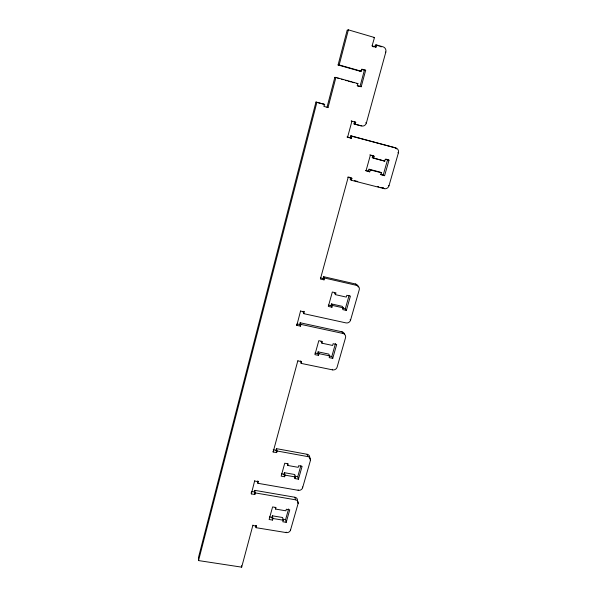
<?xml version="1.0" encoding="UTF-8"?>
<svg xmlns="http://www.w3.org/2000/svg" width="597" height="597" viewBox="0 0 597 597"><rect width="100%" height="100%" fill="white"/><g stroke="black" fill="none" stroke-linecap="round" stroke-linejoin="round"><path stroke-width="0.9" d="M357.215 85.632L357.916 83.587L335.917 77.423L328.029 107.527L323.887 106.4L324.678 104.43L315.947 102.072L198.435 557.658L198.547 560.576L241.673 567.15L252.949 525.054M198.547 560.576L316.888 102.303M323.522 104.811L323.693 104.176L315.947 102.072M335.917 77.423L334.842 77.356L327.022 107.259L328.029 107.527M359.021 86.326L361.222 86.722L365.67 70.245L361.797 69.148L361.245 71.215L359.991 71.192L338.081 64.976L347.193 30.111L348.372 29.85L374.498 37.514L372.058 45.947M338.081 64.976L339.178 64.954L348.372 29.85M359.991 71.192L360.095 70.804M359.976 86.595L364.386 70.23L365.67 70.245M297.44 501.129L297.396 500.965A3.552 3.142 -18.3 0 0 294.888 497.249L254.807 490.353L255.27 492.913L254.837 494.51L251.344 493.906L254.718 480.607M344.603 334.701A3.739 3.5 -30.7 0 0 341.939 331.79L300.172 322.761L300.948 324.387L300.463 326.163L296.821 325.38L300.575 310.895M351.394 138.243L350.238 137.773L350.775 135.795L351.932 136.258L351.394 138.243L347.588 137.235L351.909 121.228L351.327 121.049M254.837 494.51L254.382 491.943L254.807 490.353M300.463 326.163L299.694 324.522L300.172 322.761M303.261 311.343L303.052 312.119L303.843 313.679L345.976 322.895A3.783 3.56 -33.2 0 0 350.558 320.141L359.23 289.814A3.821 3.619 -38.4 0 0 356.663 285.388L355.528 284L323.626 276.687L323.126 278.508L324.059 279.866L324.559 278.038L323.626 276.687M355.185 124.266L353.999 123.885L354.536 121.892L355.73 122.266L355.185 124.266L361.528 125.982A4.157 3.94 -73.7 0 0 366.379 122.989L385.804 52.133A4.336 4.022 -80.5 0 0 383.087 46.835L376.677 44.962L375.319 45.118L374.856 46.812M310.119 459.6L310.418 460.488L302.619 487.742A3.589 3.194 -19 0 1 298.291 490.324L257.874 483.294L258.217 481.219M303.843 313.679L304.03 311.306M375.177 47.156L376.11 47.059L376.677 44.962M309.873 458.862L309.627 458.123A3.597 3.239 -20.2 0 0 307.112 454.272L276.508 448.66L277.105 450.989L276.65 452.623L273.135 451.981L297.881 360.573M324.059 279.866L320.395 279.03L348.163 177.376L347.745 177.1M276.65 452.623L276.06 450.287L276.508 448.66M300.552 360.901L301.134 363.394L332.596 369.879A3.724 3.455 -27.2 0 0 337.104 367.17L345.529 337.723A3.761 3.522 -30.7 0 0 342.969 333.454L341.939 331.79M351.387 180.272L350.245 179.533L350.775 177.607L351.917 178.339L351.387 180.272L384.214 188.652A4.007 3.791 -60.2 0 0 388.99 185.764L398.4 152.854A4.075 3.836 -65.9 0 0 395.804 147.952L350.775 135.795M297.612 501.771L298.104 503.555L290.523 530.061A3.545 3.104 -17.4 0 1 286.247 532.599L256.053 527.688L256.397 525.614M301.134 363.394L301.47 361.319M275.598 509.084L276.038 507.51L272.598 506.928L269.105 519.494L272.538 520.062L271.978 517.375L272.411 515.823L282.62 517.517L283.239 520.196L282.799 521.756L286.202 522.323L289.754 509.823L286.336 509.248L285.888 510.816L275.598 509.084L275.217 507.331M287.776 465.466L288.232 463.847L284.747 463.22L281.157 476.137L284.627 476.757L283.985 474.294L284.433 472.697L294.754 474.525L295.455 476.988L295 478.585L298.448 479.197L302.097 466.339L298.634 465.72L298.179 467.332L287.776 465.466L287.336 463.862M321.91 343.185L322.395 341.439L318.805 340.671L314.925 354.64L318.507 355.387L317.634 353.588L318.111 351.857L328.746 354.088L329.686 355.887L329.193 357.618L332.745 358.364L336.686 344.476L333.126 343.715L332.633 345.462L321.91 343.185L321.014 341.462M331.469 303.925L332.447 305.433L331.947 307.224L330.977 305.701L331.469 303.925L342.223 306.321L343.268 307.836L342.76 309.619L346.357 310.418L350.417 296.112L346.812 295.299L346.305 297.097L335.454 294.657L334.462 293.209M369.013 169.22L370.282 169.899L369.737 171.839L368.476 171.152L369.013 169.22L380.11 172.1L381.438 172.794L380.893 174.727L384.602 175.682L389.005 160.168L386.14 159.168M389.005 160.168L385.289 159.19L384.737 161.138L373.543 158.198L372.252 157.601L372.797 155.653L369.819 154.869M272.538 520.062L272.971 518.494L272.411 515.823M284.627 476.757L285.075 475.145L284.433 472.697M318.507 355.387L318.985 353.648L318.111 351.857M335.454 294.657L335.962 292.851L332.328 292.03L328.328 306.418L331.947 307.224M373.543 158.198L374.095 156.242L372.797 155.653M286.202 522.323L285.575 519.636L288.59 508.98M298.448 479.197L297.731 476.727L300.873 465.645M332.745 358.364L331.79 356.551L335.454 343.611M346.357 310.418L345.297 308.88L349.073 295.552M384.602 175.682L383.244 174.973L387.617 159.556M373.401 37.686L374.498 37.514M385.363 52.17L385.804 52.133M356.7 83.483L357.916 83.587M253.038 525.561L256.486 526.129M269.419 516.95L271.978 517.375M283.03 519.211L285.575 519.636M272.971 518.494L283.239 520.196M251.561 491.458L254.382 491.943M255.27 492.913L295.582 499.823A3.575 3.157 -18.3 0 1 298.104 503.555M254.807 481.078L258.307 481.689M281.403 473.831L283.985 474.294M294.306 476.122L297.731 476.727M285.075 475.145L295.455 476.988M273.217 449.765L276.06 450.287M277.105 450.989L307.888 456.615A3.619 3.254 -20.2 0 1 310.418 460.488M298.022 360.924L301.612 361.663M318.985 353.648L329.686 355.887M314.962 353.028L317.634 353.588M329.141 355.999L331.79 356.551M300.948 324.387L342.969 333.454M296.978 323.94L299.694 324.522M300.679 311.089L304.328 311.895M332.447 305.433L343.268 307.836M328.283 305.104L330.977 305.701M342.618 308.291L345.297 308.88M324.559 278.038L356.663 285.388M320.395 277.881L323.126 278.508M323.693 104.176L324.678 104.43M348.447 177.01L349.611 177.309M348.163 177.376L351.917 178.339M350.245 179.533L351.618 179.876M354.357 180.578L355.722 180.928M356.409 181.1L357.775 181.451M377.468 186.48L378.819 186.831M380.849 187.346L382.871 187.861A3.978 3.769 -60.4 0 0 383.55 187.965M370.282 169.899L381.438 172.794M365.513 170.384L368.476 171.152M380.304 174.212L383.244 174.973M369.737 171.839L366.006 170.876L370.349 155.257L374.095 156.242M372.252 157.601L384.737 161.138M351.932 136.258L395.804 147.952M347.17 136.952L350.238 137.773M353.999 123.885L360.297 125.586A4.127 3.918 -74 0 0 361.76 125.668M351.215 120.997L355.73 122.266M334.842 77.356L336.215 77.737M337.589 78.125L338.954 78.505M341.693 79.274L343.066 79.662M345.797 80.423L347.163 80.811M348.529 81.192L351.252 81.953M352.618 82.341L353.976 82.722M357.364 85.647L361.222 86.722M357.349 85.856L358.782 86.259M361.506 69.409L364.386 70.23M339.178 64.954L361.245 71.215M375.319 45.118L376.513 45.469M376.908 45.581L377.311 45.7M378.901 46.163L379.296 46.282M380.49 46.626L381.289 46.857M372.229 45.932L376.11 47.059M372.827 46.641L373.55 46.85M365.67 122.781L366.379 122.989M397.856 152.638L398.4 152.854M347.163 137.056L347.588 137.235M388.386 185.421L388.99 185.764M382.871 187.861L383.535 188.256M383.707 188.353L384.214 188.652M350.148 319.544L350.558 320.141M332.298 369.289L332.596 369.879M296.396 324.455L296.821 325.38M307.112 454.272L307.888 456.615M302.388 486.958L302.619 487.742M294.537 476.943L295 478.585M298.157 489.846L298.291 490.324M294.888 497.249L295.582 499.823M273.03 451.541L273.135 451.981M290.396 529.554L290.523 530.061M286.127 532.084L286.247 532.599M257.426 480.943L257.874 483.294M251.15 492.786L251.344 493.906M255.71 525.636L256.053 527.688M241.487 565.68L241.673 567.15M355.528 284A3.798 3.597 -38.5 0 1 358.207 287.03M394.371 147.414A4.052 3.813 -66.1 0 1 396.445 148.907"/></g></svg>
